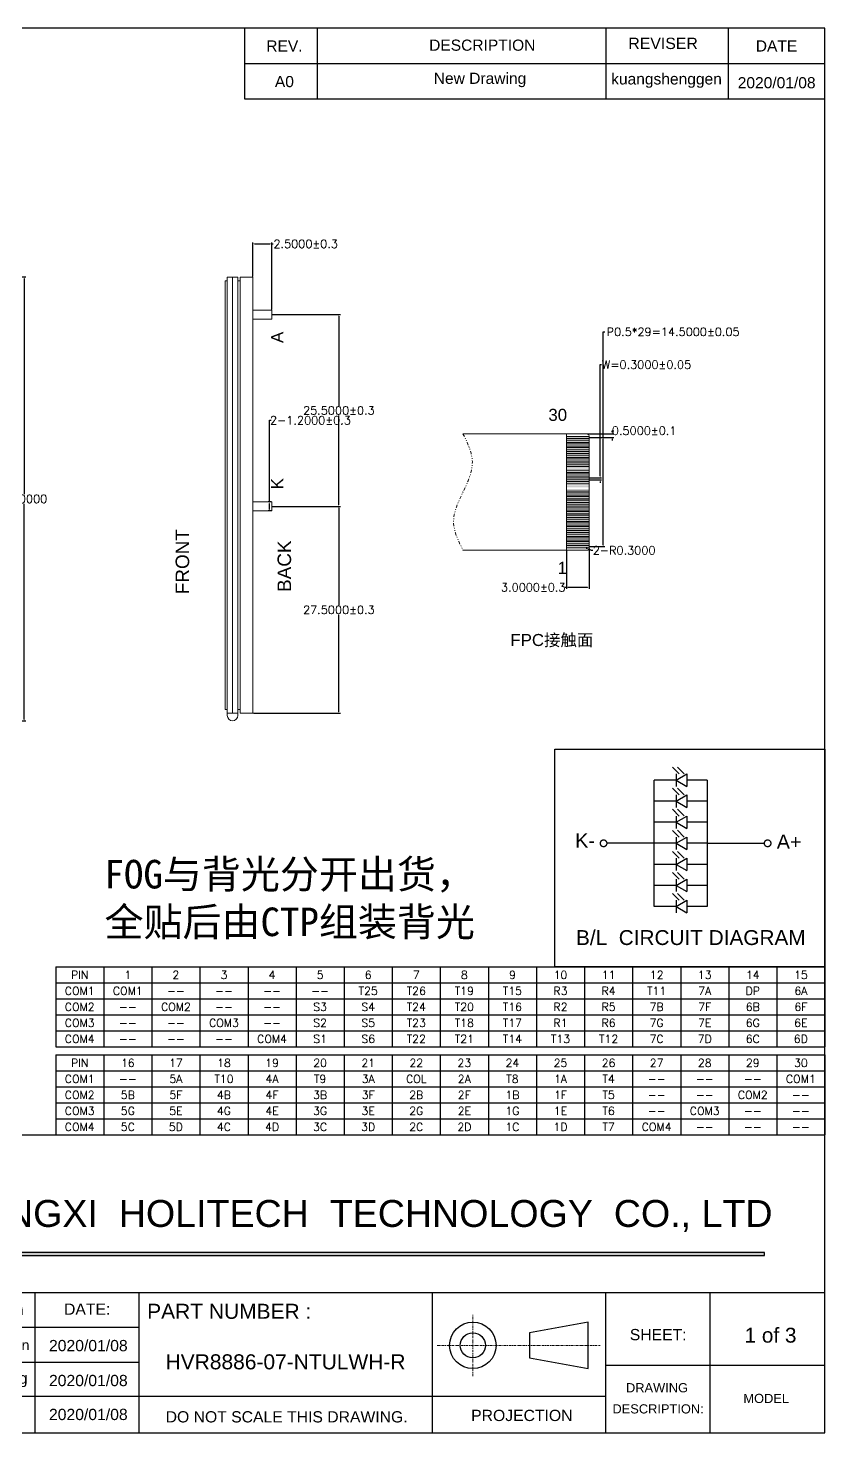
# Model space of a CAD drawing. Header units: millimetres. Extents: x 1979 to 4611, y 2266 to 2838.
# Drawn here: x 2808.1 to 2914.1, y 2602.2 to 2788.9 of the extents above; entities that cross this region are included whole.
import ezdxf
from ezdxf.enums import TextEntityAlignment as Align

# ---------------------------------------------------------------- set-up
doc = ezdxf.new("R2010")
doc.units = ezdxf.units.MM
doc.linetypes.add('CENTER', pattern=[0.6, 0.375, -0.075, 0.075, -0.075])
doc.linetypes.add('DIVIDE', pattern=[31.75, 12.7, -6.35, 0, -6.35, 0, -6.35])
for name, color, linetype, lineweight in [('BACKLIGHT', 7, 'Continuous', 20), ('CENTER LINE', 1, 'CENTER', 15), ('FPC', 30, 'Continuous', 0), ('LCD', 4, 'Continuous', 20), ('PCB', 102, 'Continuous', 20), ('TEXT', 7, 'Continuous', 30)]:
    doc.layers.add(name, color=color, linetype=linetype, lineweight=lineweight)
doc.layers.add('Dim', color=4, linetype='Continuous')
doc.styles.add('Arial', font='arial.ttf')
doc.styles.add('SSSoft_Romans', font='Romans')
doc.styles.get("Standard").update_dxf_attribs({"font": 'txt.shx', "bigfont": 'gbcbig.shx'})
doc.dimstyles.get("Standard").update_dxf_attribs({"dimtxt": 1, "dimasz": 0.18, "dimexe": 0.18, "dimexo": 0.0625, "dimgap": 0.09, "dimtad": 0, "dimtih": 1, "dimtoh": 1, "dimdec": 4, "dimzin": 0, "dimdsep": 46, "dimtxsty": 'Standard', "dimcen": 0.09, "dimadec": 0, "dimazin": 0, "dimtfac": 1, "dimtdec": 4, "dimtofl": 0, "dimtmove": 0, "dimatfit": 3, "dimfxl": 0, "dimtolj": 1, "dimtzin": 0, "dimarcsym": 0})

# ---------------------------------------------------------------- blocks, each defined once
blk = doc.blocks.new('A$C6D9B0F57')
at = {"layer": 'Dim'}
blk.add_hatch(color=1, dxfattribs=at).paths.add_polyline_path([(167.57, 26.57), (287.98, 26.57), (287.98, 27.05), (167.57, 27.05)])
at = {"layer": 'TEXT'}
h = blk.add_hatch(color=126, dxfattribs=at)
h.set_gradient(color1=(24, 121, 93), color2=(7, 105, 15), tint=1)
h.paths.add_polyline_path([(162.96, 28.17, 0.164265), (154.91, 30.29, 0.110678), (147.9, 28.21, 0.573389)])
h.paths.add_polyline_path([(164.17, 32.6, 0.007615), (164.16, 32.86, 0.277023), (158.9, 32.51, -0.161911), (158.22, 30.42, -0.197285), (163.32, 28.84, 0.111824)])
h.paths.add_polyline_path([(162.07, 38.27, 0.200061), (157.85, 34.97, -0.162967), (158.86, 33, -0.266454), (164.08, 33.85, 0.141922)])
h.paths.add_polyline_path([(161.42, 38.95, 0.164142), (156.35, 41.27, 0.074223), (155.63, 35.95, -0.155454), (157.6, 35.19, -0.187681)])
h.paths.add_polyline_path([(154.56, 41.28, 0.159419), (149.6, 39.08, -0.14707), (153.3, 35.23, -0.139846), (155.07, 35.94, 0.099615)])
h.paths.add_polyline_path([(148.87, 38.33, 0.142989), (146.82, 33.89, -0.212761), (151.99, 33.08, -0.159202), (153.01, 34.98, 0.186633)])
h.paths.add_polyline_path([(151.94, 32.43, 0.311813), (146.72, 32.86, 0.007553), (146.72, 32.6, 0.108611), (147.52, 28.94, -0.116445), (152.59, 30.45, -0.153208)])
at = {"layer": 'TEXT', "lineweight": 30}
for points in [[(65.25, 3), (65.25, 0.87), (69.22, 0.87), (69.22, 3)], [(87.67, 3), (87.67, 0.87), (91.64, 0.87), (91.64, 3)]]:
    blk.add_hatch(color=256, dxfattribs=at).paths.add_polyline_path(points)
at = {"layer": 'CENTER LINE', "color": 1, "linetype": 'CENTER', "lineweight": 15}
for p, q in [((244.39, 8.56), (244.39, 17.73)), ((239.06, 13.15), (263.41, 13.15))]:
    blk.add_line(p, q, dxfattribs=at)
at = {"layer": 'TEXT', "color": 4, "lineweight": 30}
for p, q in [((210.28, 209.96), (210.28, 199.41)), ((221.12, 209.96), (221.12, 199.41)), ((264.25, 209.99), (264.25, 199.41)), ((282.53, 209.96), (282.53, 199.41)), ((210.28, 204.7), (297, 204.7)), ((0.03, 202.38), (89.39, 202.38)), ((23.32, 202.38), (23.32, 195.04)), ((52.76, 202.38), (52.76, 195.04)), ((65.97, 202.38), (65.97, 195.04)), ((210.28, 199.41), (296.97, 199.41)), ((138.88, 44.59), (0.07, 44.59)), ((138.88, 44.59), (297, 44.59)), ((138.88, 0.07), (138.88, 44.59)), ((0.03, 39.08), (63.16, 39.07)), ((32.19, 3.97), (32.19, 39.08)), ((61.86, 3.97), (61.86, 39.07)), ((63.16, 39.07), (63.16, 3.97)), ((63.16, 39.07), (138.88, 39.07)), ((83.29, 3.86), (83.29, 39.07)), ((32.19, 35.18), (61.86, 35.18)), ((83.29, 35.18), (138.88, 35.18)), ((32.19, 31.28), (61.86, 31.28)), ((83.29, 31.28), (138.88, 31.28)), ((0.03, 27.38), (61.86, 27.38)), ((83.29, 27.38), (138.88, 27.38)), ((32.19, 23.48), (61.86, 23.48)), ((63.16, 23.48), (138.88, 23.48)), ((138.88, 21.05), (297, 21.05)), ((153.72, 21.05), (153.72, 15.87)), ((162.52, 21.05), (162.52, 0.07)), ((178.97, 0.07), (178.97, 21.05)), ((194.51, 0.07), (194.51, 21.05)), ((238.38, 0.07), (238.38, 21.05)), ((264.26, 0.07), (264.26, 21.05)), ((279.78, 21.05), (279.78, 0.07)), ((0.03, 19.58), (61.86, 19.58)), ((63.16, 19.58), (138.88, 19.58)), ((0.03, 15.68), (61.86, 15.68)), ((63.16, 15.68), (138.88, 15.68)), ((138.88, 15.87), (194.51, 15.87)), ((0.03, 11.78), (61.86, 11.78)), ((63.16, 11.78), (138.88, 11.78)), ((138.88, 10.65), (194.51, 10.65)), ((264.26, 10.21), (297, 10.21)), ((0.03, 7.88), (61.86, 7.88)), ((63.16, 7.88), (138.88, 7.88)), ((138.88, 5.58), (264.26, 5.58)), ((0.07, 3.97), (61.86, 3.97)), ((61.86, 3.97), (138.88, 3.97))]:
    blk.add_line(p, q, dxfattribs=at)
at = {"layer": 'TEXT', "color": 1}
for p, q in [((167.57, 27.05), (167.57, 26.57)), ((287.98, 27.05), (167.57, 27.05)), ((167.57, 26.57), (287.98, 26.57)), ((287.98, 26.57), (287.98, 27.05))]:
    blk.add_line(p, q, dxfattribs=at)
at = {"layer": 'TEXT', "color": 4, "lineweight": 30}
blk.add_lwpolyline([(297, 0.07), (297, 210), (0.07, 210), (0.07, 0.07)], close=True, dxfattribs=at)
blk.add_lwpolyline([(0.07, 195.04), (89.39, 195.04), (89.39, 210)], dxfattribs=at)
at = {"layer": 'TEXT', "lineweight": 30}
for points in [[(261.61, 16.61), (252.88, 15.01), (252.88, 11.28), (261.61, 9.68)], [(65.25, 3), (69.22, 3), (69.22, 0.87), (65.25, 0.87)], [(87.67, 3), (91.64, 3), (91.64, 0.87), (87.67, 0.87)], [(120.07, 3), (124.04, 3), (124.04, 0.87), (120.07, 0.87)]]:
    blk.add_lwpolyline(points, close=True, dxfattribs=at)
for radius in [3.47, 1.87]:
    blk.add_circle((244.39, 13.15), radius, dxfattribs=at)
at = {"layer": 'TEXT', "style": 'Arial'}
for s, height, p in [('REV.', 1.664, (216.23, 207.33)), ('DESCRIPTION', 1.6639, (245.8, 207.45)), ('DATE', 1.664, (289.77, 207.33)), ('A0', 1.664, (216.23, 202.01)), ('New Drawing', 1.6639, (245.46, 202.29)), ('kuangshenggen', 1.6639, (273.33, 202.2)), ('2020/01/08', 1.664, (289.79, 201.87)), ('%%P0.2', 1.682, (157.67, 18.53)), ('UNITS: mm', 1.682, (171.12, 18.53)), ('DATE:', 1.682, (186.76, 18.56)), ('SHEET:', 1.682, (272.09, 14.76)), ('kuangshenggen', 1.5137, (170.61, 13.01)), ('2020/01/08', 1.682, (186.93, 13.15)), ('HVR8886-07-NTULWH-R', 2.2425, (216.4, 10.69)), ('xiaolongxiang', 1.6818, (170.67, 8.04)), ('2020/01/08', 1.682, (186.93, 7.93)), ('DRAWING', 1.373, (271.91, 6.82)), ('DESCRIPTION:', 1.3727, (272.07, 3.66)), ('MODEL', 1.373, (288.23, 5.22)), ('lizhong', 1.682, (170.94, 2.63)), ('2020/01/08', 1.682, (186.93, 2.86))]:
    blk.add_text(s, height=height, dxfattribs=at).set_placement(p, align=Align.MIDDLE)
blk.add_text('REVISER', height=1.694, dxfattribs=at).set_placement((272.82, 207.72), align=Align.MIDDLE_CENTER)
for s, height, p in [('All Pages Of This Edition Approved ', 3.2555, (2.06, 203.98)), ('Signature:', 3.255, (1.54, 197.06)), ('Date:', 2.721, (55.22, 197.4)), ('Unspecified', 1.6818, (139.86, 18.84)), ('PART NUMBER :', 2.2425, (195.72, 17.12)), ('Tolerance:', 1.682, (139.86, 16.43)), ('DESIGN       BY:', 1.6818, (140.54, 12.05)), ('CHECKED   BY:', 1.6818, (140.5, 7.08)), ('APPROVED BY:', 1.6818, (140.54, 1.76)), ('PROJECTION', 1.682, (244.14, 1.84))]:
    blk.add_text(s, height=height, dxfattribs=at).set_placement(p)
at = {"layer": 'TEXT', "color": 3, "style": 'Arial'}
blk.add_text('JIANGXI  HOLITECH  TECHNOLOGY  CO., LTD', height=4.0216, dxfattribs=at).set_placement((166.51, 30.85))
at = {"layer": 'TEXT', "color": 1, "style": 'Arial'}
blk.add_text('DO NOT SCALE THIS DRAWING.', height=1.6818, dxfattribs=at).set_placement((198.49, 1.63))
at = {"layer": 'TEXT', "width": 60.4227, "attachment_point": 1, "style": 'Arial'}
for s, insert, char_height in [('SPECIFICATION:', (57.35, 42.89), 2.5), ('VA', (35.57, 38.27), 2.2), ('White Color{\\fSimSun|b0|i0|c0|p2;;}Uniformity:70%(MIN)', (85.27, 38.07), 2.2), ('Display Type', (2.09, 34.64), 2.2), ('Negative', (35.5, 34.37), 2.2), ('Luminance{\\fSimSun|b0|i0|c0|p2;:}800cd/m2(MIN)', (85.27, 34.17), 2.2), ('Backlight', (65.54, 32.55), 2.2), ('Transmissive', (34.94, 30.47), 2.2), ('{\\H1.0235x;IF:105mA,VF:3.0%%P0.2V}', (85.27, 30.64), 2.2), ('\\A1;1/4Duty    ', (35.48, 26.62), 2.2), ('{\\H1.0235x;X:0.25~0.31;}Y:0.25~0.31', (85.15, 26.44), 2.2), ('Drive Method', (2.09, 24.65), 2.2), ('\\A1;1/3Bias    ', (35.48, 22.87), 2.2), ("{\\H0.85294x;Customer' NO.}", (64.76, 22.98), 2.2), ('/', (88.38, 22.69), 2.2), ('Viewing Direction', (2.09, 18.94), 2.2), ("\\A1;12:00 O'clock    ", (35.48, 18.97), 2.2), ('Top', (66.66, 19.01), 2.2), ('-20%%DC~+70%%DC', (86.03, 18.88), 2.2), ('Vop', (2.07, 15.1), 2.2), ('\\A1;3.3V    ', (35.48, 15.07), 2.2), ('Tst', (66.66, 15.06), 2.2), ('-30%%DC~+80%%DC', (86.03, 14.98), 2.2), ('Vdd', (2.23, 11.35), 2.2), ('\\A1;/ ', (35.48, 11.17), 2.2), ('With"*"', (65.13, 11.3), 2.2), ('{\\H0.85294x;Important Dimension}  ', (85.64, 11.54), 2.2), ('Drive IC', (2.23, 7.36), 2.2), ('\\A1;/', (35.48, 7.43), 2.2), ('With"{\\H0.83333x;( )"}', (65.27, 7.34), 2.2), ('Reference Dimension', (85.94, 7.38), 2.2), ('{\\H0.85294x;Environmental protection requirements:} ', (2.12, 3.24), 2.2), ('RoHS 2.0', (51.47, 3.05), 2.2), ('{\\H0.85294x;REACH} ', (76.11, 3.31), 2.2), ('{\\H0.85294x;Halogen-free} ', (103.04, 3.46), 2.2)]:
    blk.add_mtext(s, dxfattribs=dict(at, insert=insert, char_height=char_height))
blk = doc.blocks.new('*D135')
at = {"layer": 'Defpoints', "color": 0}
for p in [(2879.7, 2719.49), (2882.7, 2719.79), (2879.7, 2714.57)]:
    blk.add_point(p, dxfattribs=at)
at = {"layer": 'Dim', "color": 0, "lineweight": -2}
for p, q in [((2879.7, 2719.43), (2879.7, 2714.37)), ((2882.7, 2719.73), (2882.7, 2714.37)), ((2879.7, 2714.57), (2879.51, 2714.57)), ((2882.51, 2714.57), (2879.9, 2714.57))]:
    blk.add_line(p, q, dxfattribs=at)
at = {"layer": 'Dim', "color": 0}
for points in [[(2879.9, 2714.6), (2879.9, 2714.53), (2879.7, 2714.57)], [(2882.51, 2714.6), (2882.51, 2714.53), (2882.7, 2714.57)]]:
    blk.add_solid(points, dxfattribs=at)
at = {"layer": 'Dim', "color": 0, "lineweight": 15, "insert": (2875.28, 2714.57), "char_height": 1.1, "attachment_point": 5}
blk.add_mtext('\\A1;3.0000±0.3', dxfattribs=at)
blk = doc.blocks.new('*D136')
at = {"layer": 'Defpoints', "color": 0}
for p in [(2882.4, 2734.99), (2882.7, 2734.49), (2885.78, 2734.99)]:
    blk.add_point(p, dxfattribs=at)
at = {"layer": 'Dim', "color": 0, "lineweight": -2}
for p, q in [((2882.47, 2734.99), (2885.98, 2734.99)), ((2882.77, 2734.49), (2885.98, 2734.49)), ((2885.78, 2735.19), (2885.78, 2735.39)), ((2885.78, 2735.39), (2885.98, 2735.39)), ((2885.78, 2734.3), (2885.78, 2734.1))]:
    blk.add_line(p, q, dxfattribs=at)
at = {"layer": 'Dim', "color": 0}
for points in [[(2885.75, 2735.19), (2885.81, 2735.19), (2885.78, 2734.99)], [(2885.75, 2734.3), (2885.81, 2734.3), (2885.78, 2734.49)]]:
    blk.add_solid(points, dxfattribs=at)
at = {"layer": 'Dim', "color": 0, "lineweight": 15, "insert": (2890.02, 2735.39), "char_height": 1.1, "attachment_point": 5}
blk.add_mtext('\\A1;0.5000±0.1', dxfattribs=at)
blk = doc.blocks.new('*D137')
at = {"layer": 'Defpoints', "color": 0}
for p in [(2882.7, 2734.49), (2884.59, 2734.49), (2882.7, 2719.99)]:
    blk.add_point(p, dxfattribs=at)
at = {"layer": 'Dim', "color": 0, "lineweight": -2}
for p, q in [((2884.59, 2734.49), (2884.59, 2748.54)), ((2884.59, 2748.54), (2884.79, 2748.54)), ((2882.77, 2734.49), (2884.79, 2734.49)), ((2884.59, 2720.19), (2884.59, 2734.3)), ((2882.77, 2719.99), (2884.79, 2719.99))]:
    blk.add_line(p, q, dxfattribs=at)
at = {"layer": 'Dim', "color": 0}
for points in [[(2884.56, 2734.3), (2884.62, 2734.3), (2884.59, 2734.49)], [(2884.56, 2720.19), (2884.62, 2720.19), (2884.59, 2719.99)]]:
    blk.add_solid(points, dxfattribs=at)
at = {"layer": 'Dim', "color": 0, "lineweight": 15, "insert": (2893.87, 2748.54), "char_height": 1.1, "attachment_point": 5}
blk.add_mtext('\\A1;P0.5*29=14.5000±0.05', dxfattribs=at)
blk = doc.blocks.new('*D138')
at = {"layer": 'Defpoints', "color": 0}
for p in [(2882.7, 2729.14), (2882.7, 2728.84), (2884.17, 2728.84)]:
    blk.add_point(p, dxfattribs=at)
at = {"layer": 'Dim', "color": 0, "lineweight": -2}
for p, q in [((2884.17, 2729.34), (2884.17, 2744.18)), ((2884.17, 2744.18), (2884.37, 2744.18)), ((2882.77, 2729.14), (2884.37, 2729.14)), ((2882.77, 2728.84), (2884.37, 2728.84)), ((2884.17, 2728.65), (2884.17, 2728.45))]:
    blk.add_line(p, q, dxfattribs=at)
at = {"layer": 'Dim', "color": 0}
for points in [[(2884.14, 2729.34), (2884.2, 2729.34), (2884.17, 2729.14)], [(2884.14, 2728.65), (2884.2, 2728.65), (2884.17, 2728.84)]]:
    blk.add_solid(points, dxfattribs=at)
at = {"layer": 'Dim', "color": 0, "lineweight": 15, "insert": (2890.33, 2744.18), "char_height": 1.1, "attachment_point": 5}
blk.add_mtext('\\A1;W=0.3000±0.05', dxfattribs=at)
blk = doc.blocks.new('*D124')
at = {"layer": 'Defpoints', "color": 0}
for p in [(2780.01, 2755.83), (2807.61, 2755.83), (2781.51, 2696.83)]:
    blk.add_point(p, dxfattribs=at)
at = {"layer": 'Dim', "color": 0, "lineweight": -2}
for p, q in [((2780.08, 2755.83), (2807.81, 2755.83)), ((2807.61, 2755.63), (2807.61, 2726.97)), ((2807.61, 2697.02), (2807.61, 2725.68)), ((2781.58, 2696.83), (2807.81, 2696.83))]:
    blk.add_line(p, q, dxfattribs=at)
at = {"layer": 'Dim', "color": 0}
for points in [[(2807.58, 2755.63), (2807.65, 2755.63), (2807.61, 2755.83)], [(2807.58, 2697.02), (2807.65, 2697.02), (2807.61, 2696.83)]]:
    blk.add_solid(points, dxfattribs=at)
at = {"layer": 'Dim', "color": 0, "lineweight": 15, "insert": (2807.61, 2726.33), "char_height": 1.1, "attachment_point": 5}
blk.add_mtext('\\A1;59.0000', dxfattribs=at)
blk = doc.blocks.new('*D145')
at = {"layer": 'Defpoints', "color": 0}
for p in [(2882.4, 2719.79), (2882.67, 2719.66)]:
    blk.add_point(p, dxfattribs=at)
at = {"layer": 'Dim', "color": 0, "lineweight": -2}
for p, q in [((2882.31, 2719.79), (2882.5, 2719.79)), ((2882.4, 2719.69), (2882.4, 2719.89)), ((2883.02, 2719.48), (2882.85, 2719.57)), ((2883.22, 2719.48), (2883.02, 2719.48))]:
    blk.add_line(p, q, dxfattribs=at)
at = {"layer": 'Dim', "color": 0}
blk.add_solid([(2882.86, 2719.6), (2882.83, 2719.54), (2882.67, 2719.66)], dxfattribs=at)
at = {"layer": 'Dim', "color": 0, "lineweight": 15, "insert": (2887.36, 2719.48), "char_height": 1.1, "attachment_point": 5}
blk.add_mtext('\\A1;2-R0.3000', dxfattribs=at)
blk = doc.blocks.new('*D139')
at = {"layer": 'Defpoints', "color": 0}
for p in [(2840.51, 2725.33), (2838.01, 2697.83), (2849.44, 2697.83)]:
    blk.add_point(p, dxfattribs=at)
at = {"layer": 'Dim', "color": 0, "lineweight": -2}
for p, q in [((2840.58, 2725.33), (2849.64, 2725.33)), ((2849.44, 2725.13), (2849.44, 2712.22)), ((2849.44, 2698.02), (2849.44, 2710.93)), ((2838.08, 2697.83), (2849.64, 2697.83))]:
    blk.add_line(p, q, dxfattribs=at)
at = {"layer": 'Dim', "color": 0}
for points in [[(2849.41, 2725.13), (2849.48, 2725.13), (2849.44, 2725.33)], [(2849.41, 2698.02), (2849.48, 2698.02), (2849.44, 2697.83)]]:
    blk.add_solid(points, dxfattribs=at)
at = {"layer": 'Dim', "color": 0, "lineweight": 15, "insert": (2849.44, 2711.58), "char_height": 1.1, "attachment_point": 5}
blk.add_mtext('\\A1;27.5000±0.3', dxfattribs=at)
blk = doc.blocks.new('*D140')
at = {"layer": 'Defpoints', "color": 0}
for p in [(2840.51, 2750.83), (2849.44, 2750.83), (2840.51, 2725.33)]:
    blk.add_point(p, dxfattribs=at)
at = {"layer": 'Dim', "color": 0, "lineweight": -2}
for p, q in [((2840.58, 2750.83), (2849.64, 2750.83)), ((2849.44, 2750.63), (2849.44, 2738.72)), ((2849.44, 2725.52), (2849.44, 2737.43)), ((2840.58, 2725.33), (2849.64, 2725.33))]:
    blk.add_line(p, q, dxfattribs=at)
at = {"layer": 'Dim', "color": 0}
for points in [[(2849.41, 2750.63), (2849.48, 2750.63), (2849.44, 2750.83)], [(2849.41, 2725.52), (2849.48, 2725.52), (2849.44, 2725.33)]]:
    blk.add_solid(points, dxfattribs=at)
at = {"layer": 'Dim', "color": 0, "lineweight": 15, "insert": (2849.44, 2738.08), "char_height": 1.1, "attachment_point": 5}
blk.add_mtext('\\A1;25.5000±0.3', dxfattribs=at)
blk = doc.blocks.new('*D141')
at = {"layer": 'Defpoints', "color": 0}
for p in [(2840.23, 2725.93), (2840.51, 2725.93), (2840.51, 2724.73)]:
    blk.add_point(p, dxfattribs=at)
at = {"layer": 'Dim', "color": 0, "lineweight": -2}
for p, q in [((2840.23, 2725.93), (2840.23, 2736.78)), ((2840.23, 2736.78), (2840.42, 2736.78)), ((2840.45, 2725.93), (2840.03, 2725.93)), ((2840.45, 2724.73), (2840.03, 2724.73)), ((2840.23, 2724.92), (2840.23, 2725.73))]:
    blk.add_line(p, q, dxfattribs=at)
at = {"layer": 'Dim', "color": 0}
for points in [[(2840.19, 2725.73), (2840.26, 2725.73), (2840.23, 2725.93)], [(2840.19, 2724.92), (2840.26, 2724.92), (2840.23, 2724.73)]]:
    blk.add_solid(points, dxfattribs=at)
at = {"layer": 'Dim', "color": 0, "lineweight": 15, "insert": (2845.66, 2736.78), "char_height": 1.1, "attachment_point": 5}
blk.add_mtext('\\A1;2-1.2000±0.3', dxfattribs=at)
blk = doc.blocks.new('*D144')
at = {"layer": 'Defpoints', "color": 0}
for p in [(2840.51, 2760.23), (2838.01, 2755.83), (2840.51, 2751.43)]:
    blk.add_point(p, dxfattribs=at)
at = {"layer": 'Dim', "color": 0, "lineweight": -2}
for p, q in [((2838.01, 2755.89), (2838.01, 2760.42)), ((2838.21, 2760.23), (2840.32, 2760.23)), ((2840.51, 2751.49), (2840.51, 2760.42)), ((2840.51, 2760.23), (2840.71, 2760.23))]:
    blk.add_line(p, q, dxfattribs=at)
at = {"layer": 'Dim', "color": 0}
for points in [[(2838.21, 2760.26), (2838.21, 2760.19), (2838.01, 2760.23)], [(2840.32, 2760.26), (2840.32, 2760.19), (2840.51, 2760.23)]]:
    blk.add_solid(points, dxfattribs=at)
at = {"layer": 'Dim', "color": 0, "lineweight": 15, "insert": (2845.03, 2760.23), "char_height": 1.1, "attachment_point": 5}
blk.add_mtext('\\A1;2.5000±0.3', dxfattribs=at)

msp = doc.modelspace()

# ---------------------------------------------------------------- hatches: boundary and pattern name
at = {"layer": 'FPC'}
for points in [[(2882.70482, 2734.34393), (2882.70482, 2734.64393), (2879.70482, 2734.64393), (2879.70482, 2734.34393)], [(2882.70482, 2733.84393), (2882.70482, 2734.14393), (2879.70482, 2734.14393), (2879.70482, 2733.84393)], [(2882.70482, 2733.34393), (2882.70482, 2733.64393), (2879.70482, 2733.64393), (2879.70482, 2733.34393)], [(2882.70482, 2732.84393), (2882.70482, 2733.14393), (2879.70482, 2733.14393), (2879.70482, 2732.84393)], [(2882.70482, 2732.34393), (2882.70482, 2732.64393), (2879.70482, 2732.64393), (2879.70482, 2732.34393)], [(2882.70482, 2731.84393), (2882.70482, 2732.14393), (2879.70482, 2732.14393), (2879.70482, 2731.84393)], [(2882.70482, 2731.34393), (2882.70482, 2731.64393), (2879.70482, 2731.64393), (2879.70482, 2731.34393)], [(2882.70482, 2730.84393), (2882.70482, 2731.14393), (2879.70482, 2731.14393), (2879.70482, 2730.84393)], [(2882.70482, 2730.34393), (2882.70482, 2730.64393), (2879.70482, 2730.64393), (2879.70482, 2730.34393)], [(2882.70482, 2729.84393), (2882.70482, 2730.14393), (2879.70482, 2730.14393), (2879.70482, 2729.84393)], [(2882.70482, 2729.34393), (2882.70482, 2729.64393), (2879.70482, 2729.64393), (2879.70482, 2729.34393)], [(2882.70482, 2728.84393), (2882.70482, 2729.14393), (2879.70482, 2729.14393), (2879.70482, 2728.84393)], [(2882.70482, 2728.34393), (2882.70482, 2728.64393), (2879.70482, 2728.64393), (2879.70482, 2728.34393)], [(2882.70482, 2727.84393), (2882.70482, 2728.14393), (2879.70482, 2728.14393), (2879.70482, 2727.84393)], [(2882.70482, 2727.34393), (2882.70482, 2727.64393), (2879.70482, 2727.64393), (2879.70482, 2727.34393)], [(2882.70482, 2726.84393), (2882.70482, 2727.14393), (2879.70482, 2727.14393), (2879.70482, 2726.84393)], [(2882.70482, 2726.34393), (2882.70482, 2726.64393), (2879.70482, 2726.64393), (2879.70482, 2726.34393)], [(2882.70482, 2725.84393), (2882.70482, 2726.14393), (2879.70482, 2726.14393), (2879.70482, 2725.84393)], [(2882.70482, 2725.34393), (2882.70482, 2725.64393), (2879.70482, 2725.64393), (2879.70482, 2725.34393)], [(2882.70482, 2724.84393), (2882.70482, 2725.14393), (2879.70482, 2725.14393), (2879.70482, 2724.84393)], [(2882.70482, 2724.34393), (2882.70482, 2724.64393), (2879.70482, 2724.64393), (2879.70482, 2724.34393)], [(2882.70482, 2723.84393), (2882.70482, 2724.14393), (2879.70482, 2724.14393), (2879.70482, 2723.84393)], [(2882.70482, 2723.34393), (2882.70482, 2723.64393), (2879.70482, 2723.64393), (2879.70482, 2723.34393)], [(2882.70482, 2722.84393), (2882.70482, 2723.14393), (2879.70482, 2723.14393), (2879.70482, 2722.84393)], [(2882.70482, 2722.34393), (2882.70482, 2722.64393), (2879.70482, 2722.64393), (2879.70482, 2722.34393)], [(2882.70482, 2721.84393), (2882.70482, 2722.14393), (2879.70482, 2722.14393), (2879.70482, 2721.84393)], [(2882.70482, 2721.34393), (2882.70482, 2721.64393), (2879.70482, 2721.64393), (2879.70482, 2721.34393)], [(2882.70482, 2720.84393), (2882.70482, 2721.14393), (2879.70482, 2721.14393), (2879.70482, 2720.84393)], [(2882.70482, 2720.34393), (2882.70482, 2720.64393), (2879.70482, 2720.64393), (2879.70482, 2720.34393)], [(2882.70482, 2719.84393), (2882.70482, 2720.14393), (2879.70482, 2720.14393), (2879.70482, 2719.84393)]]:
    msp.add_hatch(color=256, dxfattribs=at).paths.add_polyline_path(points)

# ---------------------------------------------------------------- linework, layer by layer
at = {"layer": 'BACKLIGHT', "lineweight": 15}
msp.add_lwpolyline([(2836.31386, 2755.82549), (2836.31386, 2697.82549), (2838.01386, 2697.82549), (2838.01386, 2755.82549)], close=True, dxfattribs=at)
at = {"layer": 'Dim'}
for p, q in [((2811.79993, 2664.11684), (2818.19065, 2664.11684)), ((2811.79993, 2664.11684), (2811.79993, 2653.47723)), ((2818.19065, 2664.11684), (2914.0515, 2664.11684)), ((2818.19065, 2664.11684), (2818.19065, 2653.47723)), ((2818.19065, 2664.11684), (2818.19065, 2653.47723)), ((2824.58138, 2664.11684), (2824.58138, 2653.47723)), ((2830.9721, 2664.11684), (2830.9721, 2653.47723)), ((2837.36282, 2664.11684), (2837.36282, 2653.47723)), ((2843.75355, 2664.11684), (2843.75355, 2653.47723)), ((2850.14427, 2664.11684), (2850.14427, 2653.47723)), ((2856.53499, 2664.11684), (2856.53499, 2653.47723)), ((2862.92572, 2664.11684), (2862.92572, 2653.47723)), ((2869.31644, 2664.11684), (2869.31644, 2653.47723)), ((2875.70716, 2664.11684), (2875.70716, 2653.47723)), ((2882.09789, 2664.11684), (2882.09789, 2653.47723)), ((2888.48861, 2664.11684), (2888.48861, 2653.47723)), ((2894.87933, 2664.11684), (2894.87933, 2653.47723)), ((2901.27005, 2664.11684), (2901.27005, 2653.47723)), ((2907.66078, 2664.11684), (2907.66078, 2653.47723)), ((2914.0515, 2664.11684), (2914.0515, 2653.47723)), ((2811.79993, 2661.98892), (2818.19065, 2661.98892)), ((2818.19065, 2661.98892), (2914.0515, 2661.98892)), ((2811.79993, 2659.861), (2818.19065, 2659.861)), ((2818.19065, 2659.861), (2914.0515, 2659.861)), ((2811.79993, 2657.73308), (2818.19065, 2657.73308)), ((2818.19065, 2657.73308), (2914.0515, 2657.73308)), ((2811.79993, 2655.60515), (2818.19065, 2655.60515)), ((2818.19065, 2655.60515), (2914.0515, 2655.60515)), ((2811.79993, 2653.47723), (2914.0515, 2653.47723)), ((2811.79993, 2652.41327), (2914.0515, 2652.41327)), ((2811.79993, 2652.41327), (2811.79993, 2641.77366)), ((2818.19065, 2652.41327), (2818.19065, 2641.77366)), ((2824.58138, 2652.41327), (2824.58138, 2641.77366)), ((2830.9721, 2652.41327), (2830.9721, 2641.77366)), ((2837.36282, 2652.41327), (2837.36282, 2641.77366)), ((2843.75355, 2652.41327), (2843.75355, 2641.77366)), ((2850.14427, 2652.41327), (2850.14427, 2641.77366)), ((2856.53499, 2652.41327), (2856.53499, 2641.77366)), ((2862.92572, 2652.41327), (2862.92572, 2641.77366)), ((2869.31644, 2652.41327), (2869.31644, 2641.77366)), ((2875.70716, 2652.41327), (2875.70716, 2641.77366)), ((2882.09789, 2652.41327), (2882.09789, 2641.77366)), ((2888.48861, 2652.41327), (2888.48861, 2641.77366)), ((2894.87933, 2652.41327), (2894.87933, 2641.77366)), ((2901.27005, 2652.41327), (2901.27005, 2641.77366)), ((2907.66078, 2652.41327), (2907.66078, 2641.77366)), ((2914.0515, 2652.41327), (2914.0515, 2641.77366)), ((2811.79993, 2650.28535), (2914.0515, 2650.28535)), ((2811.79993, 2648.15743), (2914.0515, 2648.15743)), ((2811.79993, 2646.0295), (2914.0515, 2646.0295)), ((2811.79993, 2643.90158), (2914.0515, 2643.90158)), ((2811.79993, 2641.77366), (2914.0515, 2641.77366))]:
    msp.add_line(p, q, dxfattribs=at)
at = {"layer": 'Dim', "color": 2, "linetype": 'DIVIDE', "lineweight": 15, "ltscale": 0.033333}
msp.add_spline([(2865.93714, 2734.99393), (2867.18714, 2731.24393), (2864.68714, 2723.24393), (2865.93714, 2719.49393)], degree=3, dxfattribs=at)
at = {"layer": 'FPC'}
for p, q in [((2865.93714, 2734.99393), (2882.40482, 2734.99393)), ((2879.70482, 2734.99393), (2879.70482, 2719.49393)), ((2882.70482, 2719.79393), (2882.70482, 2734.69393)), ((2865.93714, 2719.49393), (2882.40482, 2719.49393))]:
    msp.add_line(p, q, dxfattribs=at)
for points in [[(2882.70482, 2734.34393), (2879.70482, 2734.34393), (2879.70482, 2734.64393), (2882.70482, 2734.64393)], [(2882.70482, 2733.84393), (2879.70482, 2733.84393), (2879.70482, 2734.14393), (2882.70482, 2734.14393)], [(2882.70482, 2733.34393), (2879.70482, 2733.34393), (2879.70482, 2733.64393), (2882.70482, 2733.64393)], [(2882.70482, 2732.84393), (2879.70482, 2732.84393), (2879.70482, 2733.14393), (2882.70482, 2733.14393)], [(2882.70482, 2732.34393), (2879.70482, 2732.34393), (2879.70482, 2732.64393), (2882.70482, 2732.64393)], [(2882.70482, 2731.84393), (2879.70482, 2731.84393), (2879.70482, 2732.14393), (2882.70482, 2732.14393)], [(2882.70482, 2731.34393), (2879.70482, 2731.34393), (2879.70482, 2731.64393), (2882.70482, 2731.64393)], [(2882.70482, 2730.84393), (2879.70482, 2730.84393), (2879.70482, 2731.14393), (2882.70482, 2731.14393)], [(2882.70482, 2727.34393), (2879.70482, 2727.34393), (2879.70482, 2730.64393), (2882.70482, 2730.64393)], [(2882.70482, 2729.84393), (2879.70482, 2729.84393), (2879.70482, 2730.14393), (2882.70482, 2730.14393)], [(2882.70482, 2729.34393), (2879.70482, 2729.34393), (2879.70482, 2729.64393), (2882.70482, 2729.64393)], [(2882.70482, 2728.84393), (2879.70482, 2728.84393), (2879.70482, 2729.14393), (2882.70482, 2729.14393)], [(2882.70482, 2728.34393), (2879.70482, 2728.34393), (2879.70482, 2728.64393), (2882.70482, 2728.64393)], [(2882.70482, 2726.84393), (2879.70482, 2726.84393), (2879.70482, 2727.14393), (2882.70482, 2727.14393)], [(2882.70482, 2726.34393), (2879.70482, 2726.34393), (2879.70482, 2726.64393), (2882.70482, 2726.64393)], [(2882.70482, 2725.84393), (2879.70482, 2725.84393), (2879.70482, 2726.14393), (2882.70482, 2726.14393)], [(2882.70482, 2725.34393), (2879.70482, 2725.34393), (2879.70482, 2725.64393), (2882.70482, 2725.64393)], [(2882.70482, 2724.84393), (2879.70482, 2724.84393), (2879.70482, 2725.14393), (2882.70482, 2725.14393)], [(2882.70482, 2724.34393), (2879.70482, 2724.34393), (2879.70482, 2724.64393), (2882.70482, 2724.64393)], [(2882.70482, 2723.84393), (2879.70482, 2723.84393), (2879.70482, 2724.14393), (2882.70482, 2724.14393)], [(2882.70482, 2723.34393), (2879.70482, 2723.34393), (2879.70482, 2723.64393), (2882.70482, 2723.64393)], [(2882.70482, 2722.84393), (2879.70482, 2722.84393), (2879.70482, 2723.14393), (2882.70482, 2723.14393)], [(2882.70482, 2722.34393), (2879.70482, 2722.34393), (2879.70482, 2722.64393), (2882.70482, 2722.64393)], [(2882.70482, 2721.84393), (2879.70482, 2721.84393), (2879.70482, 2722.14393), (2882.70482, 2722.14393)], [(2882.70482, 2721.34393), (2879.70482, 2721.34393), (2879.70482, 2721.64393), (2882.70482, 2721.64393)], [(2882.70482, 2720.84393), (2879.70482, 2720.84393), (2879.70482, 2721.14393), (2882.70482, 2721.14393)], [(2882.70482, 2720.34393), (2879.70482, 2720.34393), (2879.70482, 2720.64393), (2882.70482, 2720.64393)], [(2882.70482, 2719.84393), (2879.70482, 2719.84393), (2879.70482, 2720.14393), (2882.70482, 2720.14393)]]:
    msp.add_lwpolyline(points, close=True, dxfattribs=at)
for centre, start, end in [((2882.40482, 2734.69393), 0, 90), ((2882.40482, 2719.79393), 270, 0)]:
    msp.add_arc(centre, 0.3, start, end, dxfattribs=at)
at = {"layer": 'LCD', "lineweight": 15}
for p, q in [((2834.61386, 2755.32549), (2834.31386, 2755.32549)), ((2834.31386, 2698.32549), (2834.31386, 2755.32549)), ((2836.01386, 2755.82549), (2834.61386, 2755.82549)), ((2834.61386, 2697.82549), (2834.61386, 2755.82549)), ((2835.31386, 2697.82549), (2835.31386, 2755.82549)), ((2836.01386, 2697.82549), (2836.01386, 2755.82549)), ((2836.31386, 2755.32549), (2836.01386, 2755.32549)), ((2836.31386, 2698.32549), (2836.31386, 2755.32549)), ((2834.31386, 2698.32549), (2834.61386, 2698.32549)), ((2836.01386, 2697.82549), (2834.61386, 2697.82549)), ((2834.61386, 2697.52549), (2834.61386, 2697.82549)), ((2836.01386, 2698.32549), (2836.31386, 2698.32549)), ((2836.01386, 2697.52549), (2836.01386, 2697.82549))]:
    msp.add_line(p, q, dxfattribs=at)
msp.add_arc((2835.31386, 2697.52549), 0.7, 180, 0, dxfattribs=at)
at = {"layer": 'PCB', "lineweight": 15}
for points in [[(2838.01386, 2751.42549), (2838.01386, 2750.22549), (2840.51386, 2750.22549), (2840.51386, 2751.42549)], [(2838.01386, 2724.72549), (2838.01386, 2725.92549), (2840.51386, 2725.92549), (2840.51386, 2724.72549)]]:
    msp.add_lwpolyline(points, close=True, dxfattribs=at)
at = {"layer": 'TEXT'}
for p, q in [((2894.28443, 2689.76954), (2894.28443, 2688.11456)), ((2894.28443, 2688.94205), (2895.71768, 2689.76954)), ((2895.71768, 2689.76954), (2895.71768, 2688.11456)), ((2891.36673, 2672.14205), (2891.36673, 2688.94205)), ((2894.28443, 2688.94205), (2891.36673, 2688.94205)), ((2894.28443, 2688.94205), (2895.71768, 2688.11456)), ((2898.37849, 2688.94205), (2895.71768, 2688.94205)), ((2898.37849, 2688.94205), (2898.37849, 2672.14205)), ((2894.28443, 2686.14205), (2891.36673, 2686.14205)), ((2894.28443, 2686.96954), (2894.28443, 2685.31456)), ((2894.28443, 2686.14205), (2895.71768, 2686.96954)), ((2894.28443, 2686.14205), (2895.71768, 2685.31456)), ((2895.71768, 2686.96954), (2895.71768, 2685.31456)), ((2898.37849, 2686.14205), (2895.71768, 2686.14205)), ((2894.28443, 2684.16954), (2894.28443, 2682.51456)), ((2894.28443, 2683.34205), (2895.71768, 2684.16954)), ((2895.71768, 2684.16954), (2895.71768, 2682.51456)), ((2894.28443, 2683.34205), (2891.36673, 2683.34205)), ((2894.28443, 2683.34205), (2895.71768, 2682.51456)), ((2898.37849, 2683.34205), (2895.71768, 2683.34205)), ((2891.36673, 2680.54205), (2885.0738, 2680.54205)), ((2894.28443, 2680.54205), (2891.36673, 2680.54205)), ((2894.28443, 2681.36954), (2894.28443, 2679.71456)), ((2894.28443, 2680.54205), (2895.71768, 2681.36954)), ((2894.28443, 2680.54205), (2895.71768, 2679.71456)), ((2895.71768, 2681.36954), (2895.71768, 2679.71456)), ((2898.37849, 2680.54205), (2895.71768, 2680.54205)), ((2898.37849, 2680.54205), (2905.9939, 2680.54205)), ((2894.28443, 2678.56954), (2894.28443, 2676.91456)), ((2894.28443, 2677.74205), (2895.71768, 2678.56954)), ((2895.71768, 2678.56954), (2895.71768, 2676.91456)), ((2894.28443, 2677.74205), (2891.36673, 2677.74205)), ((2894.28443, 2677.74205), (2895.71768, 2676.91456)), ((2898.37849, 2677.74205), (2895.71768, 2677.74205)), ((2894.28443, 2674.94205), (2891.36673, 2674.94205)), ((2894.28443, 2675.76954), (2894.28443, 2674.11456)), ((2894.28443, 2674.94205), (2895.71768, 2675.76954)), ((2894.28443, 2674.94205), (2895.71768, 2674.11456)), ((2895.71768, 2675.76954), (2895.71768, 2674.11456)), ((2898.37849, 2674.94205), (2895.71768, 2674.94205)), ((2894.28443, 2672.96954), (2894.28443, 2671.31456)), ((2894.28443, 2672.14205), (2895.71768, 2672.96954)), ((2895.71768, 2672.96954), (2895.71768, 2671.31456)), ((2894.28443, 2672.14205), (2891.36673, 2672.14205)), ((2894.28443, 2672.14205), (2895.71768, 2671.31456)), ((2898.37849, 2672.14205), (2895.71768, 2672.14205))]:
    msp.add_line(p, q, dxfattribs=at)
at = {"layer": 'TEXT', "color": 0, "lineweight": 30}
msp.add_lwpolyline([(2914.0515, 2664.11684), (2878.15725, 2664.11684), (2878.15725, 2693.05397), (2914.0515, 2693.05397)], close=True, dxfattribs=at)
at = {"layer": 'TEXT', "const_width": 0.17736}
for points in [[(2885.0738, 2680.54205, -1), (2884.187, 2680.54205, -1)], [(2905.9939, 2680.54205, 1), (2906.8807, 2680.54205, 1)]]:
    msp.add_lwpolyline(points, format="xyb", close=True, dxfattribs=at)

# ---------------------------------------------------------------- block references
at = {"layer": 'TEXT', "lineweight": 9, "xscale": 0.8895743999999013, "yscale": 0.8895743999999013, "zscale": 0.8895743999999013}
msp.add_blockref('A$C6D9B0F57', (2649.84791, 2602.10356), dxfattribs=at)

# ---------------------------------------------------------------- texts
at = {"layer": 'Dim', "style": 'SSSoft_Romans'}
for s, height, p in [('PIN', 1.063961, (2814.99529, 2663.05288)), ('1', 1.06396, (2821.38601, 2663.05288)), ('2', 1.06396, (2827.77674, 2663.05288)), ('3', 1.06396, (2834.16746, 2663.05288)), ('4', 1.06396, (2840.55818, 2663.05288)), ('5', 1.06396, (2846.94891, 2663.05288)), ('6', 1.06396, (2853.33963, 2663.05288)), ('7', 1.06396, (2859.73035, 2663.05288)), ('8', 1.06396, (2866.12108, 2663.05288)), ('9', 1.06396, (2872.5118, 2663.05288)), ('10', 1.063961, (2878.90252, 2663.05288)), ('11', 1.063961, (2885.29325, 2663.05288)), ('12', 1.063961, (2891.68397, 2663.05288)), ('13', 1.063961, (2898.07469, 2663.05288)), ('14', 1.063961, (2904.46542, 2663.05288)), ('15', 1.063961, (2910.85614, 2663.05288)), ('COM1', 1.063961, (2814.99529, 2660.92496)), ('COM1', 1.063961, (2821.38601, 2660.92496)), ('T25', 1.063961, (2853.33963, 2660.92496)), ('T26', 1.063961, (2859.73035, 2660.92496)), ('T19', 1.063961, (2866.12108, 2660.92496)), ('T15', 1.063961, (2872.5118, 2660.92496)), ('R3', 1.063961, (2878.90252, 2660.92496)), ('R4', 1.063961, (2885.29325, 2660.92496)), ('T11', 1.063961, (2891.68397, 2660.92496)), ('7A', 1.063961, (2898.07469, 2660.92496)), ('DP', 1.063961, (2904.46542, 2660.92496)), ('6A', 1.063961, (2910.85614, 2660.92496)), ('COM2', 1.063961, (2814.99529, 2658.79704)), ('COM2', 1.063961, (2827.77674, 2658.79704)), ('--', 1.063961, (2827.77674, 2660.92496)), ('--', 1.063961, (2834.16746, 2660.92496)), ('--', 1.063961, (2840.55818, 2660.92496)), ('--', 1.063961, (2846.94891, 2660.92496)), ('S3', 1.063961, (2846.94891, 2658.79704)), ('S4', 1.063961, (2853.33963, 2658.79704)), ('T24', 1.063961, (2859.73035, 2658.79704)), ('T20', 1.063961, (2866.12108, 2658.79704)), ('T16', 1.063961, (2872.5118, 2658.79704)), ('R2', 1.063961, (2878.90252, 2658.79704)), ('R5', 1.063961, (2885.29325, 2658.79704)), ('7B', 1.063961, (2891.68397, 2658.79704)), ('7F', 1.063961, (2898.07469, 2658.79704)), ('6B', 1.063961, (2904.46542, 2658.79704)), ('6F', 1.063961, (2910.85614, 2658.79704)), ('--', 1.063961, (2821.38601, 2658.79704)), ('--', 1.063961, (2834.16746, 2658.79704)), ('--', 1.063961, (2840.55818, 2658.79704)), ('COM3', 1.063961, (2814.99529, 2656.66911)), ('--', 1.063961, (2821.38601, 2656.66911)), ('--', 1.063961, (2827.77674, 2656.66911)), ('COM3', 1.063961, (2834.16746, 2656.66911)), ('--', 1.063961, (2840.55818, 2656.66911)), ('S2', 1.063961, (2846.94891, 2656.66911)), ('S5', 1.063961, (2853.33963, 2656.66911)), ('T23', 1.063961, (2859.73035, 2656.66911)), ('T18', 1.063961, (2866.12108, 2656.66911)), ('T17', 1.063961, (2872.5118, 2656.66911)), ('R1', 1.063961, (2878.90252, 2656.66911)), ('R6', 1.063961, (2885.29325, 2656.66911)), ('7G', 1.063961, (2891.68397, 2656.66911)), ('7E', 1.063961, (2898.07469, 2656.66911)), ('6G', 1.063961, (2904.46542, 2656.66911)), ('6E', 1.063961, (2910.85614, 2656.66911)), ('COM4', 1.063961, (2814.99529, 2654.54119)), ('--', 1.063961, (2821.38601, 2654.54119)), ('--', 1.063961, (2827.77674, 2654.54119)), ('--', 1.063961, (2834.16746, 2654.54119)), ('COM4', 1.063961, (2840.55818, 2654.54119)), ('S1', 1.063961, (2846.94891, 2654.54119)), ('S6', 1.063961, (2853.33963, 2654.54119)), ('T22', 1.063961, (2859.73035, 2654.54119)), ('T21', 1.063961, (2866.12108, 2654.54119)), ('T14', 1.063961, (2872.5118, 2654.54119)), ('T13', 1.063961, (2878.90252, 2654.54119)), ('T12', 1.063961, (2885.29325, 2654.54119)), ('7C', 1.063961, (2891.68397, 2654.54119)), ('7D', 1.063961, (2898.07469, 2654.54119)), ('6C', 1.063961, (2904.46542, 2654.54119)), ('6D', 1.063961, (2910.85614, 2654.54119)), ('PIN', 1.063961, (2814.99529, 2651.34931)), ('16', 1.063961, (2821.38601, 2651.34931)), ('17', 1.063961, (2827.77674, 2651.34931)), ('18', 1.063961, (2834.16746, 2651.34931)), ('19', 1.063961, (2840.55818, 2651.34931)), ('20', 1.063961, (2846.94891, 2651.34931)), ('21', 1.063961, (2853.33963, 2651.34931)), ('22', 1.063961, (2859.73035, 2651.34931)), ('23', 1.063961, (2866.12108, 2651.34931)), ('24', 1.063961, (2872.5118, 2651.34931)), ('25', 1.063961, (2878.90252, 2651.34931)), ('26', 1.063961, (2885.29325, 2651.34931)), ('27', 1.063961, (2891.68397, 2651.34931)), ('28', 1.063961, (2898.07469, 2651.34931)), ('29', 1.063961, (2904.46542, 2651.34931)), ('30', 1.063961, (2910.85614, 2651.34931)), ('COM1', 1.063961, (2814.99529, 2649.22139)), ('--', 1.063961, (2821.38601, 2649.22139)), ('5A', 1.063961, (2827.77674, 2649.22139)), ('T10', 1.063961, (2834.16746, 2649.22139)), ('4A', 1.063961, (2840.55818, 2649.22139)), ('T9', 1.063961, (2846.94891, 2649.22139)), ('3A', 1.063961, (2853.33963, 2649.22139)), ('COL', 1.063961, (2859.73035, 2649.22139)), ('2A', 1.063961, (2866.12108, 2649.22139)), ('T8', 1.063961, (2872.5118, 2649.22139)), ('1A', 1.063961, (2878.90252, 2649.22139)), ('T4', 1.063961, (2885.29325, 2649.22139)), ('--', 1.063961, (2891.68397, 2649.22139)), ('--', 1.063961, (2898.07469, 2649.22139)), ('--', 1.063961, (2904.46542, 2649.22139)), ('COM1', 1.063961, (2910.85614, 2649.22139)), ('COM2', 1.063961, (2814.99529, 2647.09346)), ('5B', 1.063961, (2821.38601, 2647.09346)), ('5F', 1.063961, (2827.77674, 2647.09346)), ('4B', 1.063961, (2834.16746, 2647.09346)), ('4F', 1.063961, (2840.55818, 2647.09346)), ('3B', 1.063961, (2846.94891, 2647.09346)), ('3F', 1.063961, (2853.33963, 2647.09346)), ('2B', 1.063961, (2859.73035, 2647.09346)), ('2F', 1.063961, (2866.12108, 2647.09346)), ('1B', 1.063961, (2872.5118, 2647.09346)), ('1F', 1.063961, (2878.90252, 2647.09346)), ('T5', 1.063961, (2885.29325, 2647.09346)), ('--', 1.063961, (2891.68397, 2647.09346)), ('--', 1.063961, (2898.07469, 2647.09346)), ('COM2', 1.063961, (2904.46542, 2647.09346)), ('--', 1.063961, (2910.85614, 2647.09346)), ('COM3', 1.063961, (2814.99529, 2644.96554)), ('5G', 1.063961, (2821.38601, 2644.96554)), ('5E', 1.063961, (2827.77674, 2644.96554)), ('4G', 1.063961, (2834.16746, 2644.96554)), ('4E', 1.063961, (2840.55818, 2644.96554)), ('3G', 1.063961, (2846.94891, 2644.96554)), ('3E', 1.063961, (2853.33963, 2644.96554)), ('2G', 1.063961, (2859.73035, 2644.96554)), ('2E', 1.063961, (2866.12108, 2644.96554)), ('1G', 1.063961, (2872.5118, 2644.96554)), ('1E', 1.063961, (2878.90252, 2644.96554)), ('T6', 1.063961, (2885.29325, 2644.96554)), ('--', 1.063961, (2891.68397, 2644.96554)), ('COM3', 1.063961, (2898.07469, 2644.96554)), ('--', 1.063961, (2904.46542, 2644.96554)), ('--', 1.063961, (2910.85614, 2644.96554)), ('COM4', 1.063961, (2814.99529, 2642.83762)), ('5C', 1.063961, (2821.38601, 2642.83762)), ('5D', 1.063961, (2827.77674, 2642.83762)), ('4C', 1.063961, (2834.16746, 2642.83762)), ('4D', 1.063961, (2840.55818, 2642.83762)), ('3C', 1.063961, (2846.94891, 2642.83762)), ('3D', 1.063961, (2853.33963, 2642.83762)), ('2C', 1.063961, (2859.73035, 2642.83762)), ('2D', 1.063961, (2866.12108, 2642.83762)), ('1C', 1.063961, (2872.5118, 2642.83762)), ('1D', 1.063961, (2878.90252, 2642.83762)), ('T7', 1.063961, (2885.29325, 2642.83762)), ('COM4', 1.063961, (2891.68397, 2642.83762)), ('--', 1.063961, (2898.07469, 2642.83762)), ('--', 1.063961, (2904.46542, 2642.83762)), ('--', 1.063961, (2910.85614, 2642.83762))]:
    msp.add_text(s, height=height, dxfattribs=at).set_placement(p, align=Align.MIDDLE)
at = {"layer": 'TEXT', "color": 0, "linetype": 'Continuous', "style": 'Arial'}
for s, p in [('K-', (2880.84131, 2679.97889)), ('A+', (2907.65012, 2679.81059))]:
    msp.add_text(s, height=1.887762, dxfattribs=at).set_placement(p)
at = {"layer": 'TEXT', "lineweight": 20, "style": 'Arial'}
for s, p in [('B/L  CIRCUIT DIAGRAM', (2880.96832, 2667.02391)), ('1 of 3', (2903.36765, 2614.16412))]:
    msp.add_text(s, height=1.976, dxfattribs=at).set_placement(p)
at = {"layer": 'TEXT', "lineweight": 20, "rotation": 90, "style": 'Arial'}
for s, insert, char_height, width, attachment_point in [('A', (2840.43939, 2748.54557), 1.6, 35.0546372, 3), ('K', (2840.43939, 2729.07509), 1.6, 35.0546372, 3), ('FRONT', (2829.56534, 2722.3141), 1.8, 17.5273186, 9), ('BACK', (2843.11298, 2720.80518), 1.8, 17.5273186, 9)]:
    msp.add_mtext(s, dxfattribs=dict(at, insert=insert, char_height=char_height, width=width, attachment_point=attachment_point))
at = {"layer": 'TEXT', "lineweight": 20, "style": 'Arial'}
for s, insert, char_height, width, attachment_point in [('30', (2877.29211, 2738.29981), 1.6, 35.0546372, 1), ('1', (2878.51278, 2717.96544), 1.6, 35.0546372, 1), ('\\A1;FPC{\\fSimSun|b0|i0|c134|p2;接触面}', (2883.2638, 2708.37006), 1.6, 35.0546372, 3), ('\\A1;{\\fSimSun|b0|i0|c134|p2;FOG与背光分开出货，\\P全贴后由CTP组装背光}', (2867.52728, 2678.34044), 3.8016, 192.8058725, 3)]:
    msp.add_mtext(s, dxfattribs=dict(at, insert=insert, char_height=char_height, width=width, attachment_point=attachment_point))

# ---------------------------------------------------------------- dimensions: what is measured, and where the dimension line sits
at = {"layer": 'Dim', "color": 1, "lineweight": 15}
dim = msp.add_linear_dim(base=(2840.51386, 2760.22552), p1=(2838.01386, 2755.82549), p2=(2840.51386, 2751.42549), dimstyle='Standard', override={"dimscale": 1.1, "dimtol": 1, "dimlim": 0, "dimtp": 0.3, "dimtm": 0.3, "dimtfac": 1, "dimtdec": 1}, dxfattribs=at)
dim.commit()
dim.dimension.update_dxf_attribs({"geometry": '*D144', "text_midpoint": (2845.02753, 2760.22552)})
at = {"layer": 'Dim', "lineweight": 15}
dim = msp.add_linear_dim(base=(2807.61499, 2755.82549), p1=(2781.51106, 2696.82549), p2=(2780.01106, 2755.82549), angle=90, dimstyle='Standard', override={"dimscale": 1.1}, dxfattribs=at)
dim.commit()
dim.dimension.update_dxf_attribs({"geometry": '*D124', "text_midpoint": (2807.61499, 2726.32549), "dimtype": 160})
for base, p1, p2, override, picture, middle in [((2849.44224, 2750.82549), (2840.51386, 2725.32549), (2840.51386, 2750.82549), {"dimscale": 1.1, "dimtol": 1, "dimtp": 0.3, "dimtm": 0.3, "dimtdec": 1}, '*D140', (2849.44224, 2738.07549)), ((2885.78034, 2734.99393), (2882.70482, 2734.49393), (2882.40482, 2734.99393), {"dimscale": 1.1, "dimtol": 1, "dimlim": 0, "dimtp": 0.1, "dimtm": 0.1, "dimtfac": 1, "dimtdec": 1}, '*D136', (2890.019, 2735.38993)), ((2849.44224, 2697.82549), (2840.51386, 2725.32549), (2838.01386, 2697.82549), {"dimscale": 1.1, "dimtol": 1, "dimlim": 0, "dimtp": 0.3, "dimtm": 0.3, "dimtfac": 1, "dimtdec": 1}, '*D139', (2849.44224, 2711.57549))]:
    dim = msp.add_linear_dim(base=base, p1=p1, p2=p2, angle=90, dimstyle='Standard', override=override, dxfattribs=at)
    dim.commit()
    dim.dimension.update_dxf_attribs({"geometry": picture, "text_midpoint": middle})
for base, p1, p2, text, override, picture, middle in [((2884.58824, 2734.49393), (2882.70482, 2719.99393), (2882.70482, 2734.49393), 'P0.5*29=<>', {"dimscale": 1.1, "dimtol": 1, "dimlim": 0, "dimtp": 0.05, "dimtm": 0.05, "dimtfac": 1, "dimtdec": 2}, '*D137', (2893.86857, 2748.53726)), ((2884.16943, 2728.84393), (2882.70482, 2729.14393), (2882.70482, 2728.84393), 'W=<>', {"dimscale": 1.1, "dimtol": 1, "dimlim": 0, "dimtp": 0.05, "dimtm": 0.05, "dimtfac": 1, "dimtdec": 2}, '*D138', (2890.33309, 2744.18427)), ((2840.22594, 2725.92549), (2840.51386, 2724.72549), (2840.51386, 2725.92549), '2-<>', {"dimscale": 1.1, "dimtol": 1, "dimtp": 0.3, "dimtm": 0.3, "dimtdec": 1}, '*D141', (2845.65627, 2736.77882))]:
    dim = msp.add_linear_dim(base=base, p1=p1, p2=p2, angle=90, text=text, dimstyle='Standard', override=override, dxfattribs=at)
    dim.commit()
    dim.dimension.update_dxf_attribs({"geometry": picture, "text_midpoint": middle, "dimtype": 160})
dim = msp.add_linear_dim(base=(2879.70482, 2714.56743), p1=(2882.70482, 2719.79393), p2=(2879.70482, 2719.49393), dimstyle='Standard', override={"dimscale": 1.1, "dimtol": 1, "dimlim": 0, "dimtp": 0.3, "dimtm": 0.3, "dimtfac": 1, "dimtdec": 1}, dxfattribs=at)
dim.commit()
dim.dimension.update_dxf_attribs({"geometry": '*D135', "text_midpoint": (2875.28282, 2714.56743)})
dim = msp.add_radius_dim(center=(2882.40482, 2719.79393), mpoint=(2882.6721, 2719.65768), text='2-<>', dimstyle='Standard', override={"dimscale": 1.1}, dxfattribs=at)
dim.commit()
dim.dimension.update_dxf_attribs({"geometry": '*D145', "text_midpoint": (2887.35523, 2719.47783)})

# ---------------------------------------------------------------- leaders
at = {"layer": 'TEXT'}
for points in [[(2893.76996, 2690.66324), (2894.66685, 2689.76634)], [(2894.46547, 2690.67097), (2895.36236, 2689.77408)], [(2893.76996, 2687.86324), (2894.66685, 2686.96634)], [(2894.46547, 2687.87097), (2895.36236, 2686.97408)], [(2893.76996, 2685.06324), (2894.66685, 2684.16634)], [(2894.46547, 2685.07097), (2895.36236, 2684.17408)], [(2893.76996, 2682.26324), (2894.66685, 2681.36634)], [(2894.46547, 2682.27097), (2895.36236, 2681.37408)], [(2893.76996, 2679.46324), (2894.66685, 2678.56634)], [(2894.46547, 2679.47097), (2895.36236, 2678.57408)], [(2893.76996, 2676.66324), (2894.66685, 2675.76634)], [(2894.46547, 2676.67097), (2895.36236, 2675.77408)], [(2893.76996, 2673.86324), (2894.66685, 2672.96634)], [(2894.46547, 2673.87097), (2895.36236, 2672.97408)]]:
    msp.add_leader(points, dimstyle='Standard', override={"dimasz": 0.45}, dxfattribs=at)

doc.saveas('drawing.dxf')
